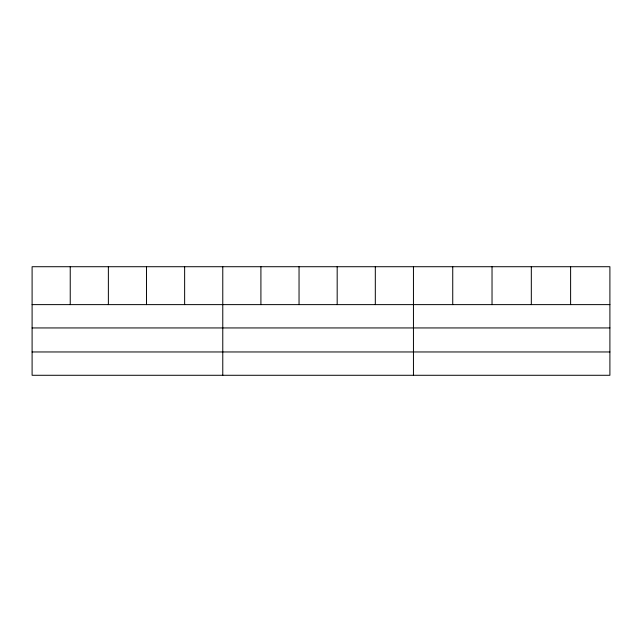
<?xml version="1.0" encoding="UTF-8"?>
<svg xmlns="http://www.w3.org/2000/svg" width="642" height="642" viewBox="0 0 642 642"><rect width="100%" height="100%" fill="white"/><g stroke="black" fill="none" stroke-linecap="round" stroke-linejoin="round"><path stroke-width="0.96" d="M609.9 327.942L609.9 266.719L32.1 266.719L32.1 375.281L609.9 375.281L609.9 327.942L32.1 327.942M32.1 304.621L609.9 304.621M32.1 351.96L609.9 351.96M570.61 266.719L570.61 304.621M531.319 266.719L531.319 304.621M492.029 266.719L492.029 304.621M452.738 266.719L452.738 304.621M413.448 266.719L413.448 375.281M375.313 266.719L375.313 304.621M337.178 266.719L337.178 304.621M299.044 266.719L299.044 304.621M260.909 266.719L260.909 304.621M222.774 266.719L222.774 375.281M184.639 266.719L184.639 304.621M146.504 266.719L146.504 304.621M108.37 266.719L108.37 304.621M70.235 266.719L70.235 304.621"/></g></svg>
